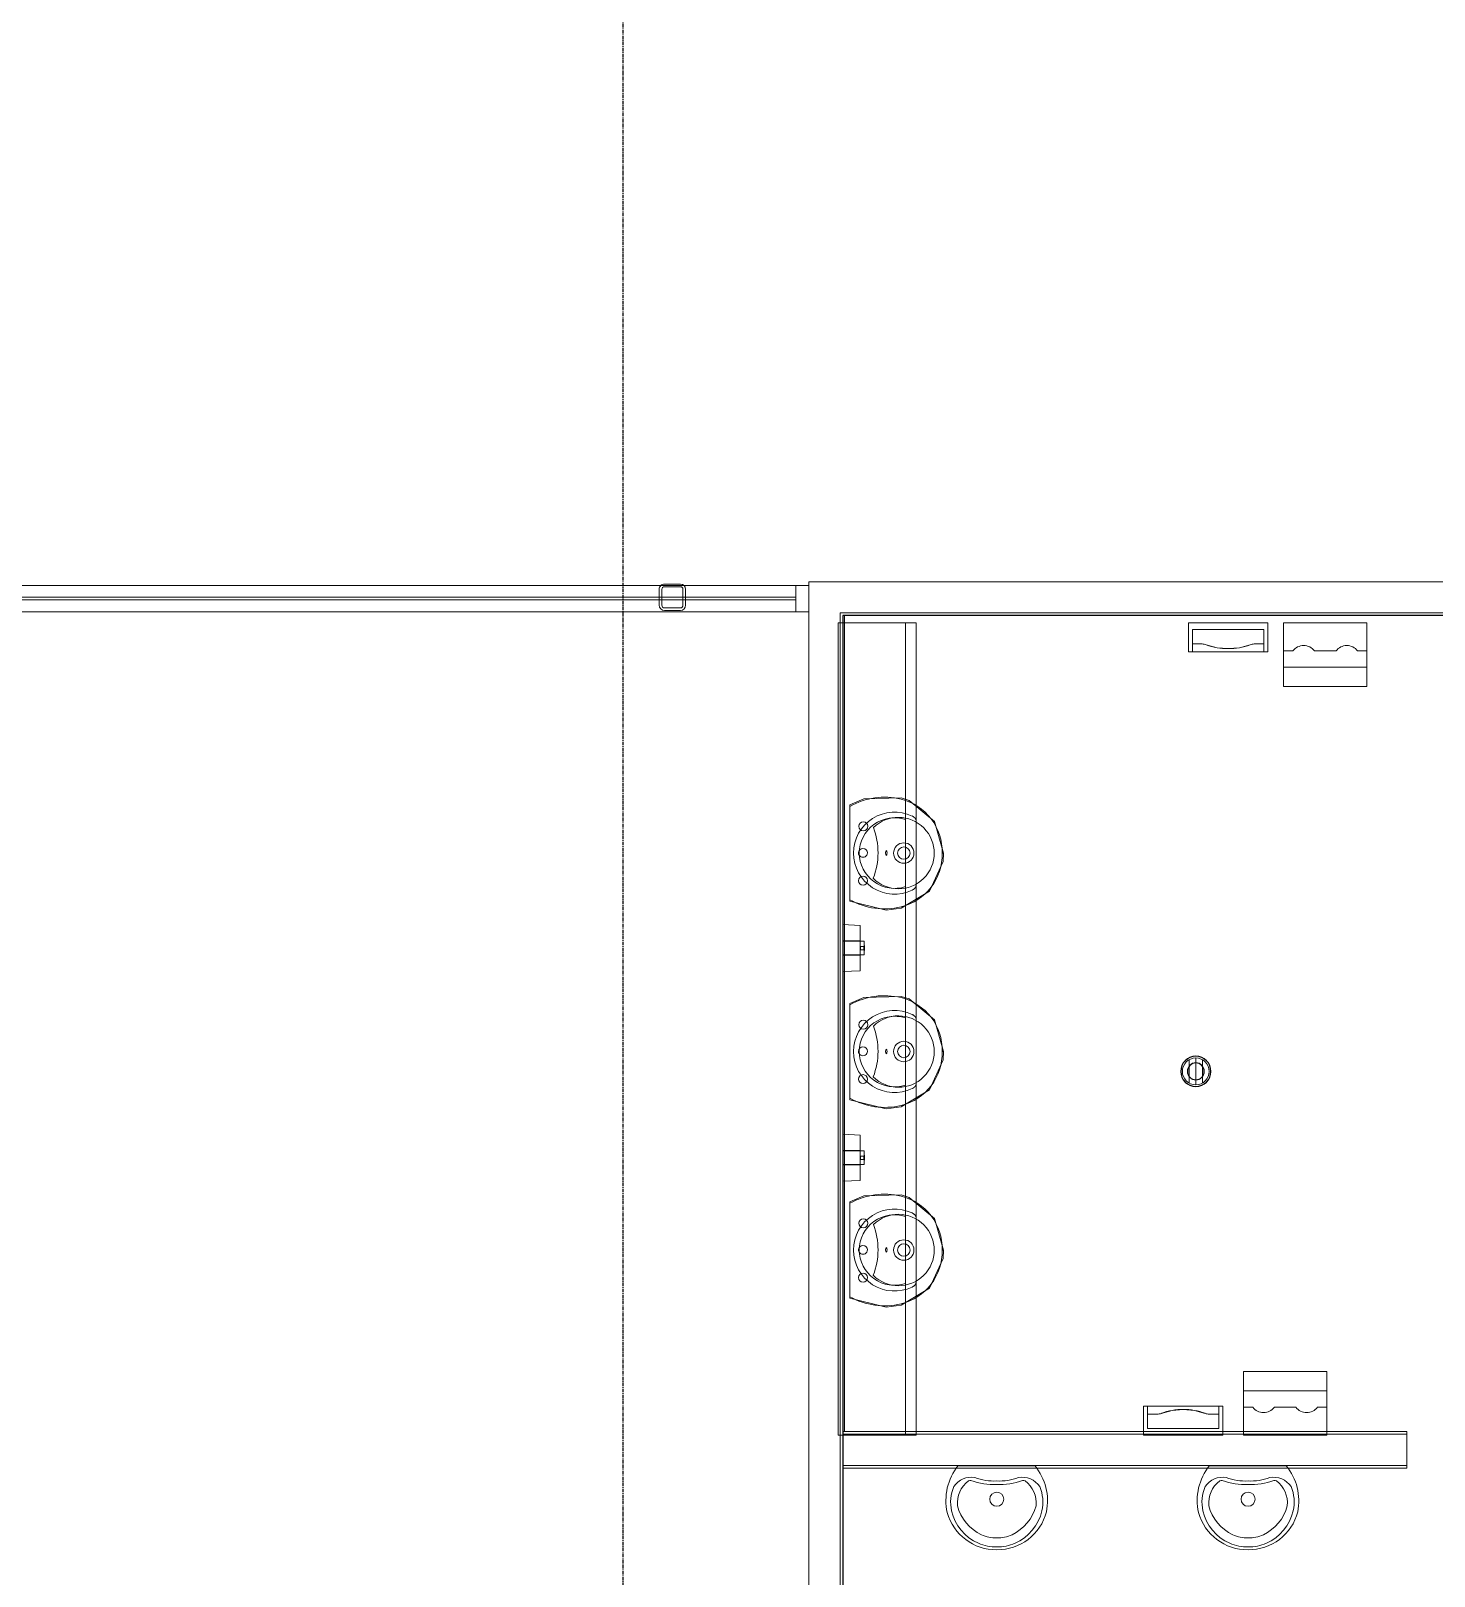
# Model space of a CAD drawing. Header units: millimetres. Extents: x -637480 to 299894, y -125373 to 39000.
# Drawn here: x 248849 to 254153, y 3348 to 9187 of the extents above; entities that cross this region are included whole.
import ezdxf

# ---------------------------------------------------------------- set-up
doc = ezdxf.new("R2010")
doc.units = ezdxf.units.MM
doc.linetypes.add('Xref building Toll$0$Grid Line', pattern=[22.225, 12.7, -3.175, 3.175, -3.175])
for name, color, linetype, lineweight in [('AM_BOR', 4, 'Continuous', 25), ('Xref building Toll$0$A-FLOR', 192, 'Continuous', 25), ('Xref building Toll$0$A-GENM', 13, 'Continuous', 9), ('Xref building Toll$0$A-GLAZ-CURT', 52, 'Continuous', 9), ('Xref building Toll$0$A-GLAZ-CWMG', 51, 'Continuous', 9), ('Xref building Toll$0$A-WALL', 113, 'Continuous', 9), ('Xref building Toll$0$E-ELEC-EQPM', 71, 'Continuous', 9), ('Xref building Toll$0$I-FURN', 30, 'Continuous', 9), ('Xref building Toll$0$P-SANR-FIXT', 6, 'Continuous', 9), ('Xref building Toll$0$S-COLS', 52, 'Continuous', 9)]:
    doc.layers.add(name, color=color, linetype=linetype, lineweight=lineweight)
doc.layers.add('Xref building Toll$0$S-GRID', color=8, linetype='Continuous')

# ---------------------------------------------------------------- blocks, each defined once
blk = doc.blocks.new('Xref building Toll$0$Toll Grids')
at = {"layer": 'Xref building Toll$0$S-GRID', "linetype": 'Xref building Toll$0$Grid Line'}
blk.add_line((251088, -125373.3), (251088, 36031.5), dxfattribs=at)
blk = doc.blocks.new('Xref building Toll$0$Basins w Vanity Unit _UK_ - Basins w Vanity Unit _UK_-935614-MASTER GROUND FLOOR')
at = {"layer": 'Xref building Toll$0$I-FURN'}
for p, q in [((156.4, 393.6), (156.4, 393.6)), ((906.4, 393.6), (906.4, 393.6)), ((1656.4, 393.6), (1656.4, 393.6)), ((31.9, 295), (-713.6, 295)), ((-713.6, 280), (-713.6, 295)), ((-713.6, 295), (-713.6, 295)), ((-713.6, 295), (-713.6, 255)), ((2356.4, 295), (-713.6, 295)), ((781.9, 295), (280.8, 295)), ((1531.9, 295), (1030.8, 295)), ((2356.4, 295), (1780.8, 295)), ((2356.4, 255), (2356.4, 295)), ((2356.4, 295), (2356.4, 295)), ((2356.4, 295), (2356.4, 280)), ((-713.6, 20), (-713.6, 280)), ((-713.6, 255), (-713.6, 255)), ((-713.6, 255), (-713.6, 0)), ((2356.4, 255), (-713.6, 255)), ((29.5, 255), (-713.6, 255)), ((779.5, 255), (283.2, 255)), ((1529.5, 255), (1033.2, 255)), ((2356.4, 255), (1783.2, 255)), ((2356.4, 280), (2356.4, 20)), ((2356.4, 0), (2356.4, 255)), ((2356.4, 255), (2356.4, 255)), ((-713.6, 0), (-713.6, 20)), ((-22.7, 45), (-25.6, 45)), ((-21.2, 45), (-20.2, 45)), ((-20.2, 45), (-20.2, 45)), ((332.9, 45), (332.9, 45)), ((332.9, 45), (333.9, 45)), ((338.3, 45), (335.5, 45)), ((727.3, 45), (724.4, 45)), ((728.8, 45), (729.8, 45)), ((729.8, 45), (729.8, 45)), ((1082.9, 45), (1082.9, 45)), ((1082.9, 45), (1083.9, 45)), ((1088.3, 45), (1085.5, 45)), ((1477.3, 45), (1474.4, 45)), ((1478.8, 45), (1479.8, 45)), ((1479.8, 45), (1479.8, 45)), ((1832.9, 45), (1832.9, 45)), ((1832.9, 45), (1833.9, 45)), ((1838.3, 45), (1835.5, 45)), ((2356.4, 20), (2356.4, 0)), ((-713.6, 0), (-713.6, 0)), ((-713.6, 0), (2356.4, 0)), ((-713.6, 0), (2356.4, 0)), ((2356.4, 0), (2356.4, 0))]:
    blk.add_line(p, q, dxfattribs=at)
at = {"layer": 'Xref building Toll$0$I-FURN', "flags": 128}
for points in [[(156.4, 398.4), (36.9, 364.8), (-42.3, 269.3), (-52, 239.2)], [(364.8, 239.2), (300.9, 345.7), (187.9, 396.9), (156.4, 398.4)], [(156.4, 395.8), (156.4, 397), (156.4, 398.3)], [(906.4, 398.4), (786.9, 364.8), (707.7, 269.3), (698, 239.2)], [(1114.8, 239.2), (1050.9, 345.7), (937.9, 396.9), (906.4, 398.4)], [(906.4, 395.8), (906.4, 397), (906.4, 398.3)], [(1656.4, 398.4), (1536.9, 364.8), (1457.7, 269.3), (1448, 239.2)], [(1864.8, 239.2), (1800.9, 345.7), (1687.9, 396.9), (1656.4, 398.4)], [(1656.4, 395.8), (1656.4, 397), (1656.4, 398.3)], [(-52, 239.2), (-48.1, 97.7), (-25.7, 45)], [(338.5, 45), (372.3, 182.5), (364.8, 239.2)], [(698, 239.2), (701.9, 97.7), (724.3, 45)], [(1088.5, 45), (1122.3, 182.5), (1114.8, 239.2)], [(1448, 239.2), (1451.9, 97.7), (1474.3, 45)], [(1838.5, 45), (1872.3, 182.5), (1864.8, 239.2)]]:
    blk.add_lwpolyline(points, dxfattribs=at)
at = {"layer": 'Xref building Toll$0$I-FURN'}
for centre, radius, start, end in [((150.5, 190.1), 203.5, 88.34422, 166.36495), ((150.5, 190.1), 203.5, 88.34422, 166.36495), ((162.2, 190.1), 203.5, 13.63505, 91.65578), ((162.2, 190.1), 203.5, 13.63505, 91.65578), ((900.5, 190.1), 203.5, 88.34422, 166.36495), ((900.5, 190.1), 203.5, 88.34422, 166.36495), ((912.2, 190.1), 203.5, 13.63505, 91.65578), ((912.2, 190.1), 203.5, 13.63505, 91.65578), ((1650.5, 190.1), 203.5, 88.34422, 166.36495), ((1650.5, 190.1), 203.5, 88.34422, 166.36495), ((1662.2, 190.1), 203.5, 13.63505, 91.65578), ((1662.2, 190.1), 203.5, 13.63505, 91.65578), ((209.7, 175.8), 264.4, 166.36495, 209.63505), ((209.7, 175.8), 264.4, 166.36495, 209.63505), ((156.4, 213.6), 155, 154.62112, 270), ((156.4, 213.6), 133.4, 161.90831, 270), ((156.4, 213.6), 155, 270, 25.37888), ((156.4, 213.6), 133.4, 270, 18.09169), ((103, 175.8), 264.4, 330.36495, 13.63505), ((103, 175.8), 264.4, 330.36495, 13.63505), ((959.7, 175.8), 264.4, 166.36495, 209.63505), ((959.7, 175.8), 264.4, 166.36495, 209.63505), ((906.4, 213.6), 155, 154.62112, 270), ((906.4, 213.6), 133.4, 161.90831, 270), ((906.4, 213.6), 155, 270, 25.37888), ((906.4, 213.6), 133.4, 270, 18.09169), ((853, 175.8), 264.4, 330.36495, 13.63505), ((853, 175.8), 264.4, 330.36495, 13.63505), ((1709.7, 175.8), 264.4, 166.36495, 209.63505), ((1709.7, 175.8), 264.4, 166.36495, 209.63505), ((1656.4, 213.6), 155, 154.62112, 270), ((1656.4, 213.6), 133.4, 161.90831, 270), ((1656.4, 213.6), 155, 270, 25.37888), ((1656.4, 213.6), 133.4, 270, 18.09169), ((1603, 175.8), 264.4, 330.36495, 13.63505), ((1603, 175.8), 264.4, 330.36495, 13.63505)]:
    blk.add_arc(centre, radius, start, end, dxfattribs=at)
for points, knots in [([(156.4, 398.3), (156.4, 398.4), (156.4, 398.5), (156.4, 397.7), (156.4, 396.5), (156.4, 395.3), (156.4, 394.7), (156.4, 394.4)], [-1, -1, -1, -1, -0.75, -0.5, -0.25, -0.125, 0, 0, 0, 0]), ([(156.4, 393.6), (156.4, 393.7), (156.4, 394.1), (156.4, 394.7), (156.4, 395.4), (156.4, 395.7), (156.4, 395.8)], [-1, -1, -1, -1, -0.833333, -0.666667, -0.333333, 0, 0, 0, 0]), ([(906.4, 398.3), (906.4, 398.4), (906.4, 398.5), (906.4, 397.7), (906.4, 396.5), (906.4, 395.3), (906.4, 394.7), (906.4, 394.4)], [-1, -1, -1, -1, -0.75, -0.5, -0.25, -0.125, 0, 0, 0, 0]), ([(906.4, 393.6), (906.4, 393.7), (906.4, 394.1), (906.4, 394.7), (906.4, 395.4), (906.4, 395.7), (906.4, 395.8)], [-1, -1, -1, -1, -0.833333, -0.666667, -0.333333, 0, 0, 0, 0]), ([(1656.4, 398.3), (1656.4, 398.4), (1656.4, 398.5), (1656.4, 397.7), (1656.4, 396.5), (1656.4, 395.3), (1656.4, 394.7), (1656.4, 394.4)], [-1, -1, -1, -1, -0.75, -0.5, -0.25, -0.125, 0, 0, 0, 0]), ([(1656.4, 393.6), (1656.4, 393.7), (1656.4, 394.1), (1656.4, 394.7), (1656.4, 395.4), (1656.4, 395.7), (1656.4, 395.8)], [-1, -1, -1, -1, -0.833333, -0.666667, -0.333333, 0, 0, 0, 0]), ([(16.3, 280), (16.9, 281.2), (18.2, 283.6), (20, 286.3), (21.5, 288.2), (22.7, 289.5), (23.9, 290.7), (25.1, 291.8), (26.3, 292.8), (27.5, 293.5), (28.6, 294.2), (30.2, 294.8), (31.2, 295), (31.9, 295)], [0, 0, 0, 0, 0.142857, 0.285714, 0.357143, 0.428571, 0.5, 0.571429, 0.642857, 0.714286, 0.785714, 0.857143, 1, 1, 1, 1]), ([(31.9, 295), (35, 295), (42, 295), (54.5, 295), (68.9, 295), (90, 295), (113.4, 295), (137.8, 295), (150.2, 295), (156.4, 295)], [0, 0, 0, 0, 0.125, 0.25, 0.375, 0.5, 0.75, 0.875, 1, 1, 1, 1]), ([(156.4, 295), (162.6, 295), (174.9, 295), (199.3, 295), (222.7, 295), (243.9, 295), (258.2, 295), (270.8, 295), (277.7, 295), (280.8, 295)], [0, 0, 0, 0, 0.125, 0.25, 0.5, 0.625, 0.75, 0.875, 1, 1, 1, 1]), ([(280.8, 295), (281.5, 295), (282.6, 294.8), (284.1, 294.2), (285.3, 293.5), (286.5, 292.8), (287.7, 291.8), (288.9, 290.7), (290, 289.5), (291.2, 288.2), (292.4, 286.8), (293.5, 285.2), (294.9, 283), (295.8, 281.2), (296.4, 280)], [0, 0, 0, 0, 0.142857, 0.214286, 0.285714, 0.357143, 0.428571, 0.5, 0.571429, 0.642857, 0.714286, 0.785714, 0.857143, 1, 1, 1, 1]), ([(766.3, 280), (766.9, 281.2), (768.2, 283.6), (770, 286.3), (771.5, 288.2), (772.7, 289.5), (773.9, 290.7), (775.1, 291.8), (776.3, 292.8), (777.5, 293.5), (778.6, 294.2), (780.2, 294.8), (781.2, 295), (781.9, 295)], [0, 0, 0, 0, 0.142857, 0.285714, 0.357143, 0.428571, 0.5, 0.571429, 0.642857, 0.714286, 0.785714, 0.857143, 1, 1, 1, 1]), ([(781.9, 295), (785, 295), (792, 295), (804.5, 295), (818.9, 295), (840, 295), (863.4, 295), (887.8, 295), (900.2, 295), (906.4, 295)], [0, 0, 0, 0, 0.125, 0.25, 0.375, 0.5, 0.75, 0.875, 1, 1, 1, 1]), ([(906.4, 295), (912.6, 295), (924.9, 295), (949.3, 295), (972.7, 295), (993.9, 295), (1008.2, 295), (1020.8, 295), (1027.7, 295), (1030.8, 295)], [0, 0, 0, 0, 0.125, 0.25, 0.5, 0.625, 0.75, 0.875, 1, 1, 1, 1]), ([(1030.8, 295), (1031.5, 295), (1032.6, 294.8), (1034.1, 294.2), (1035.3, 293.5), (1036.5, 292.8), (1037.7, 291.8), (1038.9, 290.7), (1040, 289.5), (1041.2, 288.2), (1042.4, 286.8), (1043.5, 285.2), (1044.9, 283), (1045.8, 281.2), (1046.4, 280)], [0, 0, 0, 0, 0.142857, 0.214286, 0.285714, 0.357143, 0.428571, 0.5, 0.571429, 0.642857, 0.714286, 0.785714, 0.857143, 1, 1, 1, 1]), ([(1516.3, 280), (1516.9, 281.2), (1518.2, 283.6), (1520, 286.3), (1521.5, 288.2), (1522.7, 289.5), (1523.9, 290.7), (1525.1, 291.8), (1526.3, 292.8), (1527.5, 293.5), (1528.6, 294.2), (1530.2, 294.8), (1531.2, 295), (1531.9, 295)], [0, 0, 0, 0, 0.142857, 0.285714, 0.357143, 0.428571, 0.5, 0.571429, 0.642857, 0.714286, 0.785714, 0.857143, 1, 1, 1, 1]), ([(1531.9, 295), (1535, 295), (1542, 295), (1554.5, 295), (1568.9, 295), (1590, 295), (1613.4, 295), (1637.8, 295), (1650.2, 295), (1656.4, 295)], [0, 0, 0, 0, 0.125, 0.25, 0.375, 0.5, 0.75, 0.875, 1, 1, 1, 1]), ([(1656.4, 295), (1662.6, 295), (1674.9, 295), (1699.3, 295), (1722.7, 295), (1743.9, 295), (1758.2, 295), (1770.8, 295), (1777.7, 295), (1780.8, 295)], [0, 0, 0, 0, 0.125, 0.25, 0.5, 0.625, 0.75, 0.875, 1, 1, 1, 1]), ([(1780.8, 295), (1781.5, 295), (1782.6, 294.8), (1784.1, 294.2), (1785.3, 293.5), (1786.5, 292.8), (1787.7, 291.8), (1788.9, 290.7), (1790, 289.5), (1791.2, 288.2), (1792.4, 286.8), (1793.5, 285.2), (1794.9, 283), (1795.8, 281.2), (1796.4, 280)], [0, 0, 0, 0, 0.142857, 0.214286, 0.285714, 0.357143, 0.428571, 0.5, 0.571429, 0.642857, 0.714286, 0.785714, 0.857143, 1, 1, 1, 1]), ([(29.5, 255), (32.8, 255), (39.6, 255), (54.8, 255), (73.5, 255), (95.7, 255), (115.5, 255), (136.1, 255), (149.6, 255), (156.4, 255)], [-1, -1, -1, -1, -0.892857, -0.785714, -0.571429, -0.428571, -0.285714, -0.142857, 0, 0, 0, 0]), ([(156.4, 255), (161.4, 255), (169, 255), (179.2, 255), (186.9, 255), (194.6, 255), (204.6, 255), (218.7, 255), (236, 255), (253.6, 255), (269.6, 255), (278.9, 255), (283.2, 255)], [-1, -1, -1, -1, -0.892857, -0.839286, -0.785714, -0.732143, -0.678571, -0.571429, -0.428571, -0.285714, -0.142857, 0, 0, 0, 0]), ([(779.5, 255), (782.8, 255), (789.6, 255), (804.8, 255), (823.5, 255), (845.7, 255), (865.5, 255), (886.1, 255), (899.6, 255), (906.4, 255)], [-1, -1, -1, -1, -0.892857, -0.785714, -0.571429, -0.428571, -0.285714, -0.142857, 0, 0, 0, 0]), ([(906.4, 255), (911.4, 255), (919, 255), (929.2, 255), (936.9, 255), (944.6, 255), (954.6, 255), (968.7, 255), (986, 255), (1003.6, 255), (1019.6, 255), (1028.9, 255), (1033.2, 255)], [-1, -1, -1, -1, -0.892857, -0.839286, -0.785714, -0.732143, -0.678571, -0.571429, -0.428571, -0.285714, -0.142857, 0, 0, 0, 0]), ([(1529.5, 255), (1532.8, 255), (1539.6, 255), (1554.8, 255), (1573.5, 255), (1595.7, 255), (1615.5, 255), (1636.1, 255), (1649.6, 255), (1656.4, 255)], [-1, -1, -1, -1, -0.892857, -0.785714, -0.571429, -0.428571, -0.285714, -0.142857, 0, 0, 0, 0]), ([(1656.4, 255), (1661.4, 255), (1669, 255), (1679.2, 255), (1686.9, 255), (1694.6, 255), (1704.6, 255), (1718.7, 255), (1736, 255), (1753.6, 255), (1769.6, 255), (1778.9, 255), (1783.2, 255)], [-1, -1, -1, -1, -0.892857, -0.839286, -0.785714, -0.732143, -0.678571, -0.571429, -0.428571, -0.285714, -0.142857, 0, 0, 0, 0]), ([(-25.6, 45), (-25.7, 45), (-25.8, 45), (-25.7, 45), (-25.5, 45), (-25.2, 45), (-24.7, 45), (-23.9, 45), (-22.8, 45), (-21.8, 45), (-21.2, 45)], [-1, -1, -1, -1, -0.875, -0.75, -0.6875, -0.625, -0.5, -0.375, -0.25, 0, 0, 0, 0]), ([(-20.2, 45), (-20.5, 45), (-21.1, 45), (-21.7, 45), (-22.2, 45), (-22.5, 45), (-22.7, 45), (-22.7, 45)], [-1, -1, -1, -1, -0.666667, -0.5, -0.333333, -0.166667, 0, 0, 0, 0]), ([(335.5, 45), (335.4, 45), (335.3, 45), (334.9, 45), (334.5, 45), (333.8, 45), (333.3, 45), (332.9, 45)], [-1, -1, -1, -1, -0.833333, -0.666667, -0.5, -0.333333, 0, 0, 0, 0]), ([(333.9, 45), (334.5, 45), (335.5, 45), (336.7, 45), (337.4, 45), (337.9, 45), (338.2, 45), (338.4, 45), (338.5, 45), (338.4, 45), (338.3, 45)], [-1, -1, -1, -1, -0.75, -0.625, -0.5, -0.375, -0.3125, -0.25, -0.125, 0, 0, 0, 0]), ([(724.4, 45), (724.3, 45), (724.2, 45), (724.3, 45), (724.5, 45), (724.8, 45), (725.3, 45), (726.1, 45), (727.2, 45), (728.2, 45), (728.8, 45)], [-1, -1, -1, -1, -0.875, -0.75, -0.6875, -0.625, -0.5, -0.375, -0.25, 0, 0, 0, 0]), ([(729.8, 45), (729.5, 45), (728.9, 45), (728.3, 45), (727.8, 45), (727.5, 45), (727.3, 45), (727.3, 45)], [-1, -1, -1, -1, -0.666667, -0.5, -0.333333, -0.166667, 0, 0, 0, 0]), ([(1085.5, 45), (1085.4, 45), (1085.3, 45), (1084.9, 45), (1084.5, 45), (1083.8, 45), (1083.3, 45), (1082.9, 45)], [-1, -1, -1, -1, -0.833333, -0.666667, -0.5, -0.333333, 0, 0, 0, 0]), ([(1083.9, 45), (1084.5, 45), (1085.5, 45), (1086.7, 45), (1087.4, 45), (1087.9, 45), (1088.2, 45), (1088.4, 45), (1088.5, 45), (1088.4, 45), (1088.3, 45)], [-1, -1, -1, -1, -0.75, -0.625, -0.5, -0.375, -0.3125, -0.25, -0.125, 0, 0, 0, 0]), ([(1474.4, 45), (1474.3, 45), (1474.2, 45), (1474.3, 45), (1474.5, 45), (1474.8, 45), (1475.3, 45), (1476.1, 45), (1477.2, 45), (1478.2, 45), (1478.8, 45)], [-1, -1, -1, -1, -0.875, -0.75, -0.6875, -0.625, -0.5, -0.375, -0.25, 0, 0, 0, 0]), ([(1479.8, 45), (1479.5, 45), (1478.9, 45), (1478.3, 45), (1477.8, 45), (1477.5, 45), (1477.3, 45), (1477.3, 45)], [-1, -1, -1, -1, -0.666667, -0.5, -0.333333, -0.166667, 0, 0, 0, 0]), ([(1835.5, 45), (1835.4, 45), (1835.3, 45), (1834.9, 45), (1834.5, 45), (1833.8, 45), (1833.3, 45), (1832.9, 45)], [-1, -1, -1, -1, -0.833333, -0.666667, -0.5, -0.333333, 0, 0, 0, 0]), ([(1833.9, 45), (1834.5, 45), (1835.5, 45), (1836.7, 45), (1837.4, 45), (1837.9, 45), (1838.2, 45), (1838.4, 45), (1838.5, 45), (1838.4, 45), (1838.3, 45)], [-1, -1, -1, -1, -0.75, -0.625, -0.5, -0.375, -0.3125, -0.25, -0.125, 0, 0, 0, 0])]:
    blk.add_open_spline(points, degree=3, knots=knots, dxfattribs=at)
at = {"layer": 'Xref building Toll$0$P-SANR-FIXT'}
for p, q in [((338.4, 45), (-22.7, 45)), ((1088.4, 45), (727.3, 45)), ((1838.4, 45), (1477.3, 45))]:
    blk.add_line(p, q, dxfattribs=at)
for centre, radius, start, end in [((156.4, 228.6), 135, 314.94439, 224.53709), ((906.4, 228.6), 135, 314.94439, 224.53709), ((1656.4, 228.6), 135, 314.94439, 224.53709), ((156.4, 248.6), 38.6, 0, 180), ((156.4, 248.6), 38.6, 180, 0), ((156.4, 248.6), 23.5, 0, 180), ((156.4, 248.6), 23.5, 180, 0), ((906.4, 248.6), 38.6, 0, 180), ((906.4, 248.6), 38.6, 180, 0), ((906.4, 248.6), 23.5, 0, 180), ((906.4, 248.6), 23.5, 180, 0), ((1656.4, 248.6), 38.6, 0, 180), ((1656.4, 248.6), 38.6, 180, 0), ((1656.4, 248.6), 23.5, 0, 180), ((1656.4, 248.6), 23.5, 180, 0), ((154.8, -115.3), 266.6, 68.68012, 110.80136), ((904.8, -115.3), 266.6, 68.68012, 110.80136), ((1654.8, -115.3), 266.6, 68.68012, 110.80136), ((55.1, 95.7), 17, 0, 180), ((55.1, 95.7), 17, 180, 0), ((155.6, 94.2), 16.8, 90, 270), ((155.6, 94.2), 16.8, 270, 90), ((260.7, 94.7), 17, 0, 180), ((260.7, 94.7), 17, 180, 0), ((805.1, 95.7), 17, 0, 180), ((805.1, 95.7), 17, 180, 0), ((905.6, 94.2), 16.8, 90, 270), ((905.6, 94.2), 16.8, 270, 90), ((1010.7, 94.7), 17, 0, 180), ((1010.7, 94.7), 17, 180, 0), ((1555.1, 95.7), 17, 0, 180), ((1555.1, 95.7), 17, 180, 0), ((1655.6, 94.2), 16.8, 90, 270), ((1655.6, 94.2), 16.8, 270, 90), ((1760.7, 94.7), 17, 0, 180), ((1760.7, 94.7), 17, 180, 0)]:
    blk.add_arc(centre, radius, start, end, dxfattribs=at)
for centre, start_param, end_param in [((155.9, 182.4), 0, 3.141593), ((155.9, 182.4), 3.141593, 6.283185), ((905.9, 182.4), 0, 3.141593), ((905.9, 182.4), 3.141593, 6.283185), ((1655.9, 182.4), 0, 3.141593), ((1655.9, 182.4), 3.141593, 6.283185)]:
    blk.add_ellipse(centre, major_axis=(9.08, 0), ratio=0.332108, start_param=start_param, end_param=end_param, dxfattribs=at)
blk = doc.blocks.new('Xref building Toll$0$URI_Wall mounted 01 - Standard Caroma-704848-MASTER GROUND FLOOR')
at = {"layer": 'Xref building Toll$0$P-SANR-FIXT'}
blk.add_line((144.6, 0), (-146.6, 0), dxfattribs=at)
blk.add_circle((0, -126.5), 26.7, dxfattribs=at)
for centre, radius, start, end in [((19.2, -131.2), 211.4, 141.65726, 192.53678), ((-95.4, -125.6), 82, 80.91055, 144.75307), ((-44.1, -141.2), 104.8, 126.81053, 185.67811), ((-101.3, -67.8), 11.9, 71.63153, 117.74659), ((-5.4, 221), 292.4, 251.63153, 271.06354), ((-8.9, 152.7), 210.6, 249.5705, 272.4295), ((8.9, 152.7), 210.6, 267.5705, 290.4295), ((5.4, 221), 292.4, 268.93646, 288.36847), ((95.4, -125.6), 82, 35.24693, 99.08945), ((101.3, -67.8), 11.9, 62.25341, 108.36847), ((44.1, -141.2), 104.8, 354.32189, 53.18947), ((-19.5, -133.3), 211.4, 348.83592, 39.0839), ((-24.9, -137.3), 149.5, 156.79064, 192.94101), ((24.9, -137.3), 149.5, 347.05899, 23.20936), ((1.6, -131.2), 176.7, 192.94101, 246.38399), ((14.4, -108.9), 168.3, 194.68349, 244.61301), ((2, -125.5), 192.2, 269.40226, 345.32729), ((-14.4, -108.9), 168.3, 295.38699, 345.31651), ((-1.6, -131.2), 176.7, 293.61601, 347.05899), ((-2, -125.5), 192.2, 195.54447, 270.59774), ((-7, -154), 118.3, 244.61301, 273.38699), ((7, -154), 118.3, 266.61301, 295.38699), ((-4.6, -145.1), 161.4, 246.38399, 271.61601), ((4.6, -145.1), 161.4, 268.38399, 293.61601)]:
    blk.add_arc(centre, radius, start, end, dxfattribs=at)
blk = doc.blocks.new('Xref building Toll$0$Surface_Mounted_Soap_Dispenser_14148 - Surface_Mounted_Soap_Dispenser_14148-2126243-MASTER GROUND FLOOR')
at = {"layer": 'Xref building Toll$0$A-GENM'}
for p, q in [((-85.725, 129.0875), (-88.9, 64)), ((-79.375, 129.0875), (-85.725, 129.0875)), ((-85.725, 129.0875), (-85.725, 129.0875)), ((-85.725, 129.0875), (-79.375, 129.0875)), ((-79.375, 129.0875), (79.375, 129.0875)), ((79.375, 129.0875), (-79.375, 129.0875)), ((-26.9875, 129.0875), (-26.9875, 64)), ((-22.225, 129.0875), (-26.9875, 129.0875)), ((-26.9875, 129.0875), (-26.9875, 129.0875)), ((-26.9875, 129.0875), (-22.225, 129.0875)), ((-25.4, 144.9625), (-25.4, 64)), ((-22.225, 144.9625), (-25.4, 144.9625)), ((-25.4, 144.9625), (-25.4, 144.9625)), ((-25.4, 144.9625), (-22.225, 144.9625)), ((-25.4, 129.0875), (-25.4, 64)), ((-22.225, 129.0875), (-25.4, 129.0875)), ((-25.4, 129.0875), (-25.4, 129.0875)), ((-25.4, 129.0875), (-22.225, 129.0875)), ((22.225, 144.9625), (-22.225, 144.9625)), ((-22.225, 144.9625), (22.225, 144.9625)), ((22.225, 129.0875), (-22.225, 129.0875)), ((-22.225, 129.0875), (22.225, 129.0875)), ((22.225, 129.0875), (-22.225, 129.0875)), ((-22.225, 129.0875), (22.225, 129.0875)), ((-9.525, 146.55), (-9.525, 144.9625)), ((-9.525, 146.55), (9.525, 146.55)), ((9.525, 146.55), (-9.525, 146.55)), ((-9.525, 144.9625), (9.525, 144.9625)), ((9.525, 144.9625), (-9.525, 144.9625)), ((-6.35, 143.375), (6.35, 143.375)), ((6.35, 143.375), (-6.35, 143.375)), ((-6.35, 143.375), (-6.35, 143.375)), ((-6.35, 130.675), (-6.35, 143.375)), ((-6.35, 143.375), (-6.35, 130.675)), ((-6.35, 130.675), (-6.35, 130.675)), ((-6.35, 130.675), (6.35, 130.675)), ((6.35, 130.675), (-6.35, 130.675)), ((6.35, 143.375), (6.35, 143.375)), ((6.35, 143.375), (6.35, 130.675)), ((6.35, 143.375), (6.35, 130.675)), ((6.35, 130.675), (6.35, 130.675)), ((9.525, 144.9625), (9.525, 146.55)), ((25.4, 144.9625), (22.225, 144.9625)), ((22.225, 144.9625), (25.4, 144.9625)), ((25.4, 129.0875), (22.225, 129.0875)), ((22.225, 129.0875), (25.4, 129.0875)), ((26.9875, 129.0875), (22.225, 129.0875)), ((22.225, 129.0875), (26.9875, 129.0875)), ((25.4, 64), (25.4, 144.9625)), ((25.4, 144.9625), (25.4, 144.9625)), ((25.4, 64), (25.4, 129.0875)), ((25.4, 129.0875), (25.4, 129.0875)), ((26.9875, 64), (26.9875, 129.0875)), ((26.9875, 129.0875), (26.9875, 129.0875)), ((79.375, 129.0875), (85.725, 129.0875)), ((85.725, 129.0875), (79.375, 129.0875)), ((88.9, 64), (85.725, 129.0875)), ((85.725, 129.0875), (85.725, 129.0875)), ((-88.9, 64), (-79.375, 64)), ((-88.9, 64), (-88.9, 64)), ((-79.375, 64), (-88.9, 64)), ((79.375, 64), (-79.375, 64)), ((-79.375, 64), (79.375, 64)), ((-22.225, 64), (-26.9875, 64)), ((-26.9875, 64), (-26.9875, 64)), ((-26.9875, 64), (-22.225, 64)), ((-22.225, 64), (-25.4, 64)), ((-25.4, 64), (-25.4, 64)), ((-25.4, 64), (-22.225, 64)), ((-22.225, 64), (-25.4, 64)), ((-25.4, 64), (-25.4, 64)), ((-25.4, 64), (-22.225, 64)), ((22.225, 64), (-22.225, 64)), ((-22.225, 64), (22.225, 64)), ((22.225, 64), (-22.225, 64)), ((-22.225, 64), (22.225, 64)), ((22.225, 64), (-22.225, 64)), ((-22.225, 64), (22.225, 64)), ((25.4, 64), (22.225, 64)), ((22.225, 64), (25.4, 64)), ((25.4, 64), (22.225, 64)), ((22.225, 64), (25.4, 64)), ((26.9875, 64), (22.225, 64)), ((22.225, 64), (26.9875, 64)), ((25.4, 64), (25.4, 64)), ((25.4, 64), (25.4, 64)), ((26.9875, 64), (26.9875, 64)), ((88.9, 64), (79.375, 64)), ((79.375, 64), (88.9, 64)), ((88.9, 64), (88.9, 64))]:
    blk.add_line(p, q, dxfattribs=at)
blk = doc.blocks.new('Xref building Toll$0$HDR_Handryer 01 - Standard-978249-MASTER GROUND FLOOR')
at = {"layer": 'Xref building Toll$0$E-ELEC-EQPM'}
for p, q in [((123.6, 236), (-190.7, 236)), ((-190.7, 236), (-190.7, 129.8)), ((123.6, 129.8), (123.6, 236)), ((-155.7, 129.8), (-190.7, 129.8)), ((-190.7, 129.8), (-190.7, 68.1)), ((-190.7, 129.8), (-155.7, 129.8)), ((7.2, 129.8), (-74.2, 129.8)), ((-74.2, 129.8), (7.2, 129.8)), ((123.6, 129.8), (88.6, 129.8)), ((88.6, 129.8), (123.6, 129.8)), ((123.6, 68.1), (123.6, 129.8)), ((-190.7, 68.1), (-190.7, -5.2)), ((123.6, 68.1), (-190.7, 68.1)), ((-190.7, 68.1), (123.6, 68.1)), ((123.6, -5.2), (123.6, 68.1)), ((-190.7, -5.2), (123.6, -5.2))]:
    blk.add_line(p, q, dxfattribs=at)
for centre in [(-115, 99.4), (-115, 99.4), (47.9, 99.4), (47.9, 99.4)]:
    blk.add_arc(centre, 50.8, 36.73814, 143.26186, dxfattribs=at)
blk = doc.blocks.new('Xref building Toll$0$PTD_Papertowel Dispenser 01 - Standard-1098342-MASTER GROUND FLOOR')
at = {"layer": 'Xref building Toll$0$A-GENM'}
for p, q in [((116.5, 236), (-183.5, 236)), ((-183.5, 236), (-183.5, 126)), ((-183.5, 126), (-183.5, 236)), ((-183.5, 236), (116.5, 236)), ((-183.5, 236), (-183.5, 236)), ((116.5, 126), (116.5, 236)), ((116.5, 236), (116.5, 126)), ((116.5, 236), (116.5, 236)), ((-168.5, 211), (-168.5, 211)), ((-168.5, 126), (-168.5, 211)), ((-168.5, 211), (101.5, 211)), ((101.5, 211), (-168.5, 211)), ((-168.5, 211), (-168.5, 156)), ((101.5, 126), (101.5, 211)), ((101.5, 211), (101.5, 211)), ((101.5, 156), (101.5, 211)), ((-183.5, 126), (116.5, 126)), ((116.5, 126), (-183.5, 126)), ((-183.5, 126), (-183.5, 126)), ((-168.5, 126), (-168.5, 156)), ((-168.5, 156), (-131.9, 156)), ((-131.9, 156), (-168.5, 156)), ((-168.5, 156), (-168.5, 156)), ((-168.5, 126), (101.5, 126)), ((101.5, 126), (-168.5, 126)), ((-168.5, 126), (-168.5, 126)), ((-33.5, 138.5), (-33.5, 138.5)), ((64.8, 156), (101.5, 156)), ((101.5, 156), (64.8, 156)), ((101.5, 156), (101.5, 126)), ((101.5, 156), (101.5, 156)), ((101.5, 126), (101.5, 126)), ((116.5, 126), (116.5, 126))]:
    blk.add_line(p, q, dxfattribs=at)
at = {"layer": 'Xref building Toll$0$A-GENM', "flags": 128}
for points in [[(-131.9, 156), (-124, 155.3), (-116.4, 153.1)], [(-116.4, 153.1), (-75.7, 141.8), (-33.5, 138.5)], [(-33.5, 138.5), (8.6, 141.8), (49.4, 153.1)], [(49.4, 153.1), (57, 155.3), (64.8, 156)]]:
    blk.add_lwpolyline(points, dxfattribs=at)
at = {"layer": 'Xref building Toll$0$A-GENM'}
for centre, radius, start, end in [((-131.9, 112.8), 43.2, 69.03282, 90), ((-37.2, 359.9), 221.5, 249.03282, 270.94684), ((-29.9, 359.9), 221.5, 269.05316, 290.96718), ((64.8, 112.8), 43.2, 90, 110.96718)]:
    blk.add_arc(centre, radius, start, end, dxfattribs=at)
blk = doc.blocks.new('Xref building Toll$0$SHS-Square Hollow Section-Column - 100x100SHS-V217-MASTER GROUND FLOOR')
at = {"layer": 'Xref building Toll$0$S-COLS', "lineweight": 18}
for p, q in [((-50, -30), (-50, 30)), ((-40, 30), (-40, -30)), ((-30, 50), (30, 50)), ((30, 40), (-30, 40)), ((40, -30), (40, 30)), ((50, 30), (50, -30)), ((-30, -40), (30, -40)), ((30, -50), (-30, -50))]:
    blk.add_line(p, q, dxfattribs=at)
for centre, radius, start, end in [((-30, 30), 20, 90, 180), ((-30, 30), 10, 90, 180), ((30, 30), 20, 0, 90), ((30, 30), 10, 360, 90), ((-30, -30), 20, 180, 270), ((-30, -30), 10, 180, 270), ((30, -30), 10, 270, 360), ((30, -30), 20, 270, 0)]:
    blk.add_arc(centre, radius, start, end, dxfattribs=at)
blk = doc.blocks.new('Xref building Toll$0$Floor_Drain_-_Small_3955 - 4_ Diameter-2174406-MASTER GROUND FLOOR')
at = {"layer": 'Xref building Toll$0$P-SANR-FIXT'}
for p, q in [((-25.4, 44), (-25.4, -44)), ((0, 50.8), (0, -50.8)), ((25.4, 44), (25.4, -44))]:
    blk.add_line(p, q, dxfattribs=at)
for start, end in [(360, 180), (180, 360)]:
    blk.add_arc((0, 0), 50.8, start, end, dxfattribs=at)
blk = doc.blocks.new('Xref building Toll$0$System Panel - _SBA Glazing Office-2119345-MASTER GROUND FLOOR')
at = {"layer": 'Xref building Toll$0$A-GLAZ-CURT'}
for p, q in [((2342.5, 5), (-2342.5, 5)), ((-2342.5, 5), (-2342.5, -5)), ((-2342.5, 5), (-2342.5, 5)), ((2342.5, -5), (2342.5, 5)), ((2342.5, 5), (2342.5, 5)), ((-2342.5, -5), (2342.5, -5)), ((-2342.5, -5), (-2342.5, -5)), ((2342.5, -5), (2342.5, -5))]:
    blk.add_line(p, q, dxfattribs=at)
blk = doc.blocks.new('Xref building Toll$0$Rectangular Mullion - _SBA 50 x 100mm Office-2119343-MASTER GROUND FLOOR')
at = {"layer": 'Xref building Toll$0$A-GLAZ-CWMG'}
for p, q in [((255055, 147104), (255055, 147004)), ((255055, 147004), (255055, 147104)), ((255055, 147104), (255055, 147104)), ((259740, 147104), (255055, 147104)), ((255055, 147104), (259740, 147104)), ((259740, 147104), (259740, 147104)), ((259740, 147104), (259740, 147004)), ((259740, 147004), (259740, 147104)), ((255055, 147004), (255055, 147004)), ((255055, 147004), (259740, 147004)), ((255055, 147004), (259740, 147004)), ((259740, 147004), (259740, 147004))]:
    blk.add_line(p, q, dxfattribs=at)
blk = doc.blocks.new('Xref building Toll$0$Rectangular Mullion - _SBA 50 x 100mm Office-1195860-MASTER GROUND FLOOR')
at = {"layer": 'Xref building Toll$0$A-GLAZ-CWMG', "lineweight": 18}
for p, q in [((0, 50), (-50, 50)), ((-50, 50), (-50, -50)), ((0, -50), (0, 50)), ((-50, -50), (0, -50))]:
    blk.add_line(p, q, dxfattribs=at)
at = {"layer": 'Xref building Toll$0$A-GLAZ-CWMG'}
for p, q in [((-50, 50), (-50, 50)), ((0, 50), (0, 50)), ((-50, -50), (-50, -50)), ((0, -50), (0, -50))]:
    blk.add_line(p, q, dxfattribs=at)
blk = doc.blocks.new('Xref building Toll')
at = {"layer": 'Xref building Toll$0$A-FLOR'}
for p, q in [((251918, 6977.5), (251918, 0)), ((259480, 6977.5), (251918, 6977.5))]:
    blk.add_line(p, q, dxfattribs=at)
for radius, start, end in [(57.1, 0, 180), (57.1, 0, 180), (57.1, 180, 0), (57.1, 180, 0), (31.8, 0, 180), (31.8, 0, 180), (31.7, 180, 0), (31.7, 180, 0)]:
    blk.add_arc((253252.5, 5255), radius, start, end, dxfattribs=at)
at = {"layer": 'Xref building Toll$0$A-WALL', "lineweight": 18}
for p, q in [((259452, 7105.5), (251790, 7105.5)), ((251790, 7105.5), (251790, 458)), ((251924, 3894), (251924, 6977.5)), ((254050, 3894), (251924, 3894)), ((254050, 3756), (254050, 3894)), ((251918, 3756), (254050, 3756))]:
    blk.add_line(p, q, dxfattribs=at)
at = {"layer": 'Xref building Toll$0$A-WALL'}
for p, q in [((251908, 6987.5), (259452, 6987.5)), ((251908, 0), (251908, 6987.5)), ((251918, 3894), (251924, 3894)), ((251918, 3884), (254050, 3884)), ((251918, 3766), (254050, 3766))]:
    blk.add_line(p, q, dxfattribs=at)
blk.add_blockref('Xref building Toll$0$Toll Grids', (0, 0))
at = {"layer": 'Xref building Toll$0$A-GENM'}
blk.add_blockref('Xref building Toll$0$PTD_Papertowel Dispenser 01 - Standard-1098342-MASTER GROUND FLOOR', (253408.5, 6714), dxfattribs=at)
for name, p, rotation in [('Xref building Toll$0$Surface_Mounted_Soap_Dispenser_14148 - Surface_Mounted_Soap_Dispenser_14148-2126243-MASTER GROUND FLOOR', (251854, 5721.1), 270), ('Xref building Toll$0$Surface_Mounted_Soap_Dispenser_14148 - Surface_Mounted_Soap_Dispenser_14148-2126243-MASTER GROUND FLOOR', (251854, 4928.9), 270), ('Xref building Toll$0$PTD_Papertowel Dispenser 01 - Standard-1098342-MASTER GROUND FLOOR', (253171.5, 4116), 180)]:
    blk.add_blockref(name, p, dxfattribs=dict(at, rotation=rotation))
at = {"layer": 'Xref building Toll$0$A-GLAZ-CURT', "rotation": 180}
blk.add_blockref('Xref building Toll$0$System Panel - _SBA Glazing Office-2119345-MASTER GROUND FLOOR', (249397.5, 7041.5), dxfattribs=at)
at = {"layer": 'Xref building Toll$0$A-GLAZ-CWMG'}
for name, p in [('Xref building Toll$0$Rectangular Mullion - _SBA 50 x 100mm Office-2119343-MASTER GROUND FLOOR', (-8000, -140012.5)), ('Xref building Toll$0$Rectangular Mullion - _SBA 50 x 100mm Office-1195860-MASTER GROUND FLOOR', (251790, 7041.5))]:
    blk.add_blockref(name, p, dxfattribs=at)
at = {"layer": 'Xref building Toll$0$E-ELEC-EQPM'}
blk.add_blockref('Xref building Toll$0$HDR_Handryer 01 - Standard-978249-MASTER GROUND FLOOR', (253775.2, 6714), dxfattribs=at)
at = {"layer": 'Xref building Toll$0$E-ELEC-EQPM', "rotation": 180}
blk.add_blockref('Xref building Toll$0$HDR_Handryer 01 - Standard-978249-MASTER GROUND FLOOR', (253556.5, 4116), dxfattribs=at)
at = {"layer": 'Xref building Toll$0$I-FURN', "rotation": 270.000000000001}
blk.add_blockref('Xref building Toll$0$Basins w Vanity Unit _UK_ - Basins w Vanity Unit _UK_-935614-MASTER GROUND FLOOR', (251900, 6236.4), dxfattribs=at)
at = {"layer": 'Xref building Toll$0$P-SANR-FIXT'}
for name, p in [('Xref building Toll$0$Floor_Drain_-_Small_3955 - 4_ Diameter-2174406-MASTER GROUND FLOOR', (253252.5, 5255)), ('Xref building Toll$0$URI_Wall mounted 01 - Standard Caroma-704848-MASTER GROUND FLOOR', (252500, 3765)), ('Xref building Toll$0$URI_Wall mounted 01 - Standard Caroma-704848-MASTER GROUND FLOOR', (253450, 3765))]:
    blk.add_blockref(name, p, dxfattribs=at)
at = {"layer": 'Xref building Toll$0$S-COLS', "rotation": 180}
blk.add_blockref('Xref building Toll$0$SHS-Square Hollow Section-Column - 100x100SHS-V217-MASTER GROUND FLOOR', (251274, 7046.5), dxfattribs=at)

msp = doc.modelspace()

# ---------------------------------------------------------------- block references
at = {"layer": 'AM_BOR'}
msp.add_blockref('Xref building Toll', (0, 0), dxfattribs=at)

doc.saveas('drawing.dxf')
